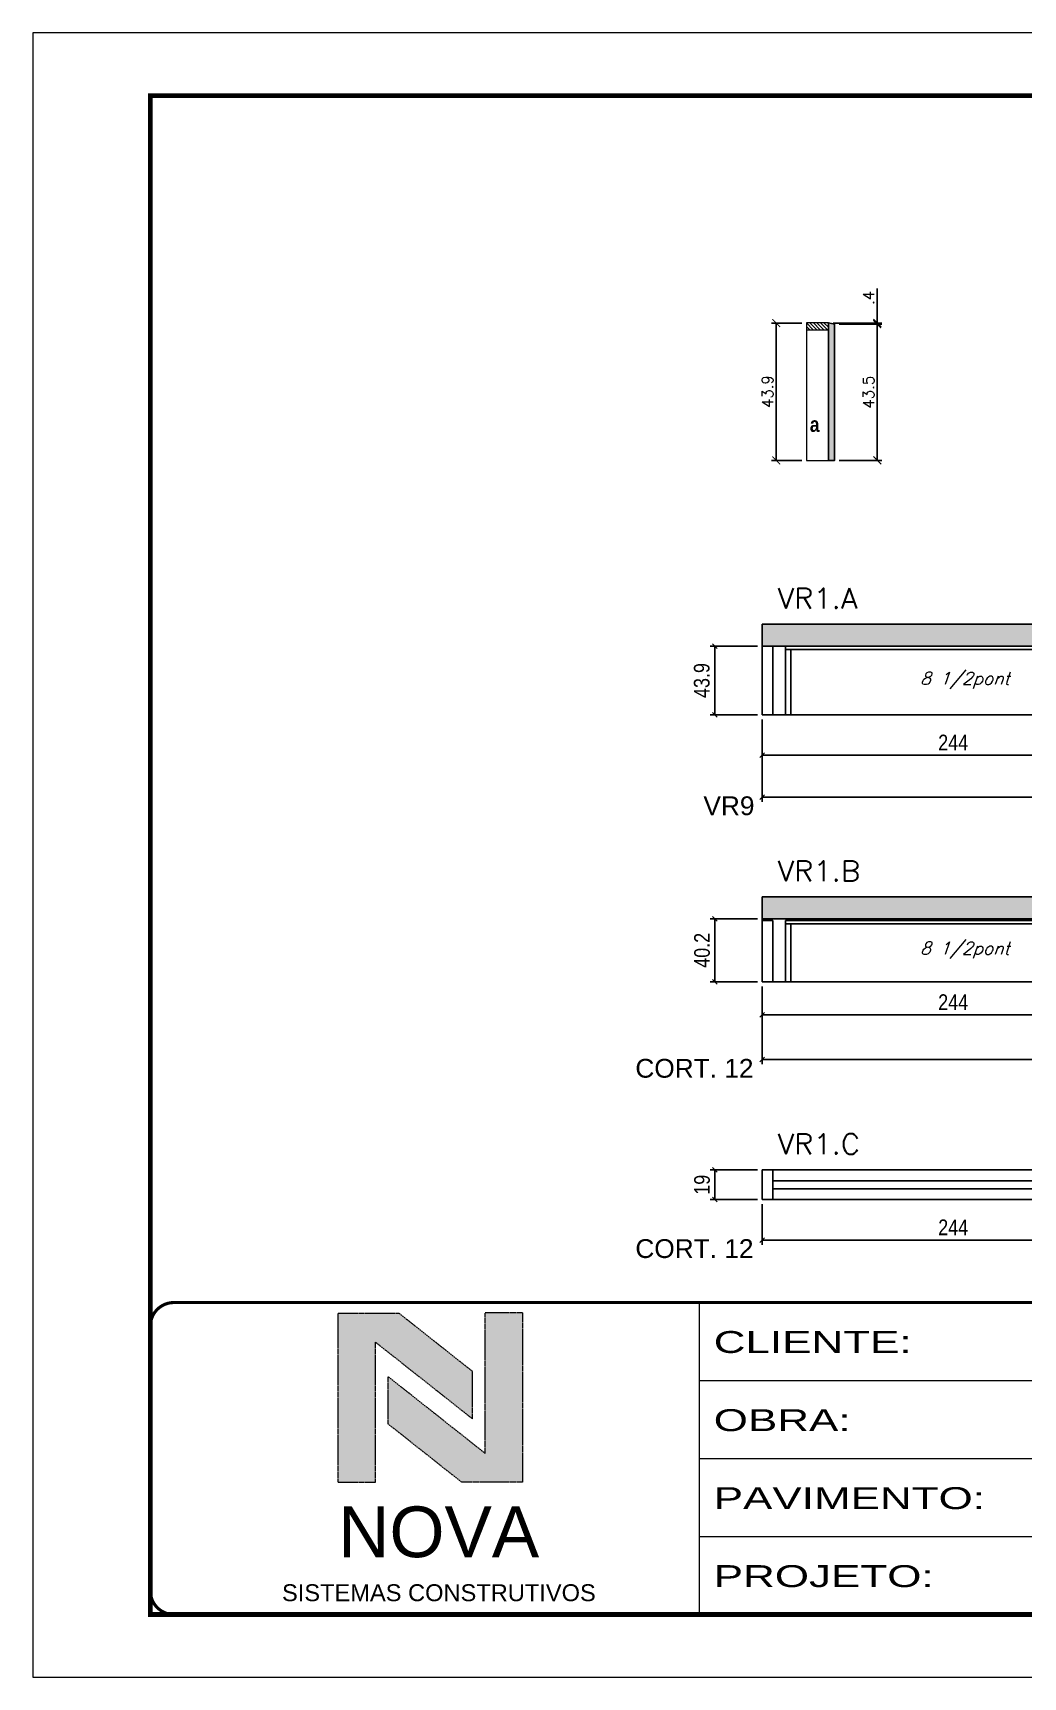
# Model space of a CAD drawing. Extents: x 0 to 6325, y 10169 to 19307.
# Drawn here: x 0 to 632, y 13614 to 14664 of the extents above; entities that cross this region are included whole.
import ezdxf

# ---------------------------------------------------------------- set-up
doc = ezdxf.new("R2010")
doc.units = 0
doc.linetypes.add('CONTINUO', pattern=[0])
doc.linetypes.add('DASHED', pattern=[0.75, 0.5, -0.25])
for name, color, linetype in [('1', 1, 'Continuous'), ('5', 5, 'Continuous'), ('COTA', 241, 'Continuous'), ('detalhes', 4, 'Continuous'), ('Hachura', 253, 'Continuous'), ('Painéis', 200, 'Continuous'), ('SARR_2.2x7', 40, 'Continuous'), ('SARR_3.5x7', 81, 'Continuous'), ('texto', 7, 'Continuous')]:
    doc.layers.add(name, color=color, linetype=linetype)
for name, color, linetype, lineweight in [('CARIMBO-LEGENDA', 75, 'Continuous', 15), ('Folhas', 255, 'Continuous', 9), ('Madeira', 126, 'Continuous', 18), ('SARRAFO DE PRESSAO', 251, 'DASHED', 9), ('Texto Seção', 7, 'Continuous', 15)]:
    doc.layers.add(name, color=color, linetype=linetype, lineweight=lineweight)
doc.styles.add('arial', font='arial.ttf')
doc.styles.add('COTA TECNICA', font='techl___.ttf', dxfattribs={"height": 10})
doc.styles.add('REGUA-120', font='ROMANS.shx', dxfattribs={"height": 15})
doc.styles.add('Romans', font='romans.shx')
doc.styles.get("Standard").update_dxf_attribs({"font": 'arial.ttf'})
doc.styles.add('TECNICA', font='techb___.ttf', dxfattribs={"height": 10})
doc.styles.add('Tecnologia', font='')
doc.styles.get('Tecnologia').set_extended_font_data('Forgotten Futurist')
doc.dimstyles.new('Cota Seção (2x)', dxfattribs={"dimtxt": 7, "dimasz": 5, "dimexe": 3, "dimexo": 3, "dimgap": 2, "dimtad": 3, "dimdec": 1, "dimlfac": 0.5, "dimzin": 12, "dimdsep": 46, "dimtxsty": 'Romans', "dimblk": 'ARCHTICK', "dimcen": 0, "dimclrd": 4, "dimclre": 4, "dimclrt": 1, "dimadec": 1, "dimazin": 3, "dimtfac": 1, "dimtdec": 1, "dimtmove": 0, "dimatfit": 3, "dimldrblk": 'OBLIQUE', "dimfxl": 1, "dimtolj": 1, "dimtzin": 12, "dimarcsym": 0})
doc.dimstyles.new('PAINEL', dxfattribs={"dimtxt": 10, "dimasz": 3, "dimexe": 3, "dimexo": 3, "dimgap": 3, "dimtad": 1, "dimdec": 1, "dimzin": 12, "dimdsep": 46, "dimtxsty": 'COTA TECNICA', "dimblk1": 'OBLIQUE', "dimblk2": 'OBLIQUE', "dimsah": 1, "dimcen": 0.9, "dimclrd": 4, "dimclre": 4, "dimclrt": 240, "dimadec": 1, "dimazin": 3, "dimtfac": 1, "dimtdec": 1, "dimtmove": 0, "dimatfit": 3, "dimfxl": 1, "dimtolj": 1, "dimtzin": 12, "dimarcsym": 0})

# ---------------------------------------------------------------- blocks, each defined once
blk = doc.blocks.new('A$C64660E27')
at = {"layer": 'COTA', "true_color": 0x1a1a1a}
h = blk.add_hatch(color=250, dxfattribs=at)
h.dxf.hatch_style = 1
h.paths.add_polyline_path([(185.4, -11.6), (142.4, -11.6), (142.4, -131.6), (168.8, -131.6), (168.8, -32.2), (237.7, -86.7), (237.7, -53)])
at = {"layer": 'COTA'}
h = blk.add_hatch(color=20, dxfattribs=at)
h.dxf.hatch_style = 1
h.paths.add_polyline_path([(273, -11.4), (246.6, -11.4), (246.6, -111.1), (177.7, -56.6), (177.7, -90.2), (230, -131.6), (273, -131.6)])
for p, q in [((142.4, -131.6), (142.4, -11.6)), ((142.4, -11.6), (185.4, -11.6)), ((185.4, -11.6), (237.7, -53)), ((273, -11.4), (246.6, -11.4)), ((246.6, -111.1), (246.6, -11.4)), ((273, -11.4), (273, -131.6)), ((168.8, -32.2), (237.7, -86.7)), ((168.8, -131.6), (168.8, -32.2)), ((246.6, -111.1), (177.7, -56.6)), ((177.7, -90.2), (177.7, -56.6)), ((237.7, -86.7), (237.7, -53)), ((230, -131.6), (177.7, -90.2)), ((142.4, -131.6), (168.8, -131.6)), ((273, -131.6), (230, -131.6))]:
    blk.add_line(p, q)
at = {"layer": 'CARIMBO-LEGENDA', "color": 7, "linetype": 'Continuous', "ltscale": 100, "style": 'arial'}
blk.add_text('NOVA', height=36, dxfattribs=at).set_placement((142.4, -184.8))
at = {"layer": 'CARIMBO-LEGENDA', "color": 7, "linetype": 'Continuous', "style": 'arial'}
blk.add_text('SISTEMAS CONSTRUTIVOS', height=12, dxfattribs=at).set_placement((102.5, -216))
blk = doc.blocks.new('9999999999')
at = {"color": 30, "linetype": 'CONTINUO'}
for p, q in [((98564.6, 34230.2), (98564.6, 34429.4)), ((98564.6, 34379.6), (99584, 34379.6)), ((98564.6, 34329.8), (99488, 34329.8)), ((98564.6, 34280), (99488, 34280))]:
    blk.add_line(p, q, dxfattribs=at)
at = {"color": 30, "linetype": 'CONTINUO', "const_width": 2}
blk.add_lwpolyline([(99584, 34230.2), (99584, 34414.4, 0.414214), (99569, 34429.4), (98229, 34429.4, 0.414214), (98214, 34414.4), (98214, 34245.2, 0.414214), (98229, 34230.2), (99584, 34230.2)], format="xyb", dxfattribs=at)
at = {"layer": 'Folhas'}
blk.add_lwpolyline([(98139, 34190.2), (99624, 34190.2), (99624, 35240.2), (98139, 35240.2)], close=True, dxfattribs=at)
at = {"layer": 'Folhas', "color": 30, "const_width": 3}
blk.add_lwpolyline([(98214, 34230.2), (99584, 34230.2), (99584, 35200.2), (98214, 35200.2)], close=True, dxfattribs=at)
at = {"xscale": 0.9, "yscale": 0.9, "zscale": 0.9}
blk.add_blockref('A$C64660E27', (98205.8, 34433.1), dxfattribs=at)
at = {"layer": 'Folhas', "color": 7, "style": 'Tecnologia', "width": 1.5}
for s, p in [('CLIENTE:', (98573.7, 34397.2)), ('OBRA:', (98573.7, 34347.3)), ('PAVIMENTO:', (98573.7, 34297.5)), ('PROJETO:', (98573.7, 34247.7))]:
    blk.add_text(s, height=14, dxfattribs=at).set_placement(p)
blk = doc.blocks.new('_ArchTick')
at = {"color": 0, "linetype": 'ByBlock', "const_width": 0.15}
blk.add_lwpolyline([(-0.5, -0.5), (0.5, 0.5)], dxfattribs=at)
blk = doc.blocks.new('*D121')
at = {"layer": 'COTA', "color": 4, "lineweight": -2, "transparency": 16777216}
for p, q in [((490.9, 14479), (471.6, 14479)), ((474.6, 14479), (474.6, 14391.3)), ((490.9, 14391.3), (471.6, 14391.3))]:
    blk.add_line(p, q, dxfattribs=at)
at = {"layer": 'Defpoints', "color": 0, "transparency": 16777216}
for p in [(493.9, 14479), (474.6, 14391.3), (493.9, 14391.3)]:
    blk.add_point(p, dxfattribs=at)
at = {"layer": 'COTA', "color": 4, "lineweight": -2, "transparency": 16777216, "xscale": 5, "yscale": 5, "zscale": 5}
for p, rotation in [((474.6, 14479), 90), ((474.6, 14391.3), 270)]:
    blk.add_blockref('_ArchTick', p, dxfattribs=dict(at, rotation=rotation))
at = {"layer": 'COTA', "color": 1, "transparency": 16777216, "insert": (469.1, 14435.2), "char_height": 7, "attachment_point": 5, "rotation": 90, "style": 'Romans'}
blk.add_mtext('\\A1;43.9', dxfattribs=at)
blk = doc.blocks.new('_Oblique')
at = {"layer": '1', "color": 0, "lineweight": -2}
blk.add_line((-0.5, -0.5), (0.5, 0.5), dxfattribs=at)
blk = doc.blocks.new('*D469')
at = {"layer": 'COTA', "color": 4, "lineweight": -2, "transparency": 16777216}
for p, q in [((539.1, 14479), (539.1, 14501)), ((510.9, 14479), (542.1, 14479)), ((514.9, 14478.3), (542.1, 14478.3)), ((539.1, 14478.3), (539.1, 14479)), ((539.1, 14478.3), (539.1, 14473.3))]:
    blk.add_line(p, q, dxfattribs=at)
at = {"layer": 'Defpoints', "color": 0, "transparency": 16777216}
for p in [(507.9, 14479), (511.9, 14478.3), (539.1, 14479)]:
    blk.add_point(p, dxfattribs=at)
at = {"layer": 'COTA', "color": 4, "lineweight": -2, "transparency": 16777216, "xscale": 5, "yscale": 5, "zscale": 5}
for p, rotation in [((539.1, 14479), 270), ((539.1, 14478.3), 90)]:
    blk.add_blockref('_ArchTick', p, dxfattribs=dict(at, rotation=rotation))
at = {"layer": 'COTA', "color": 1, "transparency": 16777216, "insert": (533.6, 14495), "char_height": 7, "attachment_point": 5, "rotation": 90, "style": 'Romans'}
blk.add_mtext('\\A1;.4', dxfattribs=at)
blk = doc.blocks.new('*D463')
at = {"layer": 'COTA', "color": 4, "lineweight": -2, "transparency": 16777216}
for p, q in [((514.9, 14478.3), (542.1, 14478.3)), ((539.1, 14478.3), (539.1, 14391.3)), ((514.9, 14391.3), (542.1, 14391.3))]:
    blk.add_line(p, q, dxfattribs=at)
at = {"layer": 'Defpoints', "color": 0, "transparency": 16777216}
for p in [(511.9, 14478.3), (511.9, 14391.3), (539.1, 14391.3)]:
    blk.add_point(p, dxfattribs=at)
at = {"layer": 'COTA', "color": 4, "lineweight": -2, "transparency": 16777216, "xscale": 5, "yscale": 5, "zscale": 5}
for p, rotation in [((539.1, 14478.3), 90), ((539.1, 14391.3), 270)]:
    blk.add_blockref('_ArchTick', p, dxfattribs=dict(at, rotation=rotation))
at = {"layer": 'COTA', "color": 1, "transparency": 16777216, "insert": (533.6, 14434.8), "char_height": 7, "attachment_point": 5, "rotation": 90, "style": 'Romans'}
blk.add_mtext('\\A1;43.5', dxfattribs=at)
blk = doc.blocks.new('*D122')
at = {"layer": 'COTA', "color": 4, "lineweight": -2, "transparency": 16777216}
for p, q in [((462.6, 14272.7), (432.4, 14272.7)), ((435.4, 14228.8), (435.4, 14272.7)), ((462.6, 14228.8), (432.4, 14228.8))]:
    blk.add_line(p, q, dxfattribs=at)
at = {"layer": 'Defpoints', "color": 0, "transparency": 16777216}
for p in [(435.4, 14272.7), (465.6, 14272.7), (465.6, 14228.8)]:
    blk.add_point(p, dxfattribs=at)
at = {"layer": 'COTA', "color": 4, "lineweight": -2, "transparency": 16777216, "xscale": 3, "yscale": 3, "zscale": 3}
for p, rotation in [((435.4, 14272.7), 90), ((435.4, 14228.8), 270)]:
    blk.add_blockref('_Oblique', p, dxfattribs=dict(at, rotation=rotation))
at = {"layer": 'COTA', "color": 240, "transparency": 16777216, "insert": (427.1, 14250.7), "char_height": 10, "attachment_point": 5, "rotation": 90, "style": 'COTA TECNICA'}
blk.add_mtext('\\A1;43.9', dxfattribs=at)
blk = doc.blocks.new('*D470')
at = {"layer": 'COTA', "color": 4, "lineweight": -2, "transparency": 16777216}
for p, q in [((465.6, 14225.8), (465.6, 14200.1)), ((709.6, 14225.8), (709.6, 14200.1)), ((465.6, 14203.1), (709.6, 14203.1))]:
    blk.add_line(p, q, dxfattribs=at)
at = {"layer": 'Defpoints', "color": 0, "transparency": 16777216}
for p in [(465.6, 14228.8), (709.6, 14228.8), (709.6, 14203.1)]:
    blk.add_point(p, dxfattribs=at)
at = {"layer": 'COTA', "color": 4, "lineweight": -2, "transparency": 16777216, "xscale": 3, "yscale": 3, "zscale": 3, "rotation": 180}
blk.add_blockref('_Oblique', (465.6, 14203.1), dxfattribs=at)
at = {"layer": 'COTA', "color": 4, "lineweight": -2, "transparency": 16777216, "xscale": 3, "yscale": 3, "zscale": 3}
blk.add_blockref('_Oblique', (709.6, 14203.1), dxfattribs=at)
at = {"layer": 'COTA', "color": 240, "transparency": 16777216, "insert": (587.6, 14211.1), "char_height": 10, "attachment_point": 5, "style": 'COTA TECNICA'}
blk.add_mtext('\\A1;244', dxfattribs=at)
blk = doc.blocks.new('*D473')
at = {"layer": 'COTA', "color": 4, "lineweight": -2, "transparency": 16777216}
for p, q in [((465.6, 14225.8), (465.6, 14173.2)), ((1060.6, 14225.8), (1060.6, 14173.2)), ((465.6, 14176.2), (1060.6, 14176.2))]:
    blk.add_line(p, q, dxfattribs=at)
at = {"layer": 'Defpoints', "color": 0, "transparency": 16777216}
for p in [(465.6, 14228.8), (1060.6, 14228.8), (1060.6, 14176.2)]:
    blk.add_point(p, dxfattribs=at)
at = {"layer": 'COTA', "color": 4, "lineweight": -2, "transparency": 16777216, "xscale": 3, "yscale": 3, "zscale": 3, "rotation": 180}
blk.add_blockref('_Oblique', (465.6, 14176.2), dxfattribs=at)
at = {"layer": 'COTA', "color": 4, "lineweight": -2, "transparency": 16777216, "xscale": 3, "yscale": 3, "zscale": 3}
blk.add_blockref('_Oblique', (1060.6, 14176.2), dxfattribs=at)
at = {"layer": 'COTA', "color": 240, "transparency": 16777216, "insert": (763.1, 14184.3), "char_height": 10, "attachment_point": 5, "style": 'COTA TECNICA'}
blk.add_mtext('\\A1;595', dxfattribs=at)
blk = doc.blocks.new('*D123')
at = {"layer": 'COTA', "color": 4, "lineweight": -2, "transparency": 16777216}
for p, q in [((462.6, 14098.5), (432.4, 14098.5)), ((435.4, 14058.3), (435.4, 14098.5)), ((462.6, 14058.3), (432.4, 14058.3))]:
    blk.add_line(p, q, dxfattribs=at)
at = {"layer": 'Defpoints', "color": 0, "transparency": 16777216}
for p in [(435.4, 14098.5), (465.6, 14098.5), (465.6, 14058.3)]:
    blk.add_point(p, dxfattribs=at)
at = {"layer": 'COTA', "color": 4, "lineweight": -2, "transparency": 16777216, "xscale": 3, "yscale": 3, "zscale": 3}
for p, rotation in [((435.4, 14098.5), 90), ((435.4, 14058.3), 270)]:
    blk.add_blockref('_Oblique', p, dxfattribs=dict(at, rotation=rotation))
at = {"layer": 'COTA', "color": 240, "transparency": 16777216, "insert": (427.3, 14078.4), "char_height": 10, "attachment_point": 5, "rotation": 90, "style": 'COTA TECNICA'}
blk.add_mtext('\\A1;40.2', dxfattribs=at)
blk = doc.blocks.new('*D474')
at = {"layer": 'COTA', "color": 4, "lineweight": -2, "transparency": 16777216}
for p, q in [((465.6, 14055.3), (465.6, 14034.2)), ((709.6, 14055.3), (709.6, 14034.2)), ((465.6, 14037.2), (709.6, 14037.2))]:
    blk.add_line(p, q, dxfattribs=at)
at = {"layer": 'Defpoints', "color": 0, "transparency": 16777216}
for p in [(465.6, 14058.3), (709.6, 14058.3), (709.6, 14037.2)]:
    blk.add_point(p, dxfattribs=at)
at = {"layer": 'COTA', "color": 4, "lineweight": -2, "transparency": 16777216, "xscale": 3, "yscale": 3, "zscale": 3, "rotation": 180}
blk.add_blockref('_Oblique', (465.6, 14037.2), dxfattribs=at)
at = {"layer": 'COTA', "color": 4, "lineweight": -2, "transparency": 16777216, "xscale": 3, "yscale": 3, "zscale": 3}
blk.add_blockref('_Oblique', (709.6, 14037.2), dxfattribs=at)
at = {"layer": 'COTA', "color": 240, "transparency": 16777216, "insert": (587.6, 14045.3), "char_height": 10, "attachment_point": 5, "style": 'COTA TECNICA'}
blk.add_mtext('\\A1;244', dxfattribs=at)
blk = doc.blocks.new('*D477')
at = {"layer": 'COTA', "color": 4, "lineweight": -2, "transparency": 16777216}
for p, q in [((465.6, 14055.3), (465.6, 14005.6)), ((1060.6, 14055.3), (1060.6, 14005.6)), ((465.6, 14008.6), (1060.6, 14008.6))]:
    blk.add_line(p, q, dxfattribs=at)
at = {"layer": 'Defpoints', "color": 0, "transparency": 16777216}
for p in [(465.6, 14058.3), (1060.6, 14058.3), (1060.6, 14008.6)]:
    blk.add_point(p, dxfattribs=at)
at = {"layer": 'COTA', "color": 4, "lineweight": -2, "transparency": 16777216, "xscale": 3, "yscale": 3, "zscale": 3, "rotation": 180}
blk.add_blockref('_Oblique', (465.6, 14008.6), dxfattribs=at)
at = {"layer": 'COTA', "color": 4, "lineweight": -2, "transparency": 16777216, "xscale": 3, "yscale": 3, "zscale": 3}
blk.add_blockref('_Oblique', (1060.6, 14008.6), dxfattribs=at)
at = {"layer": 'COTA', "color": 240, "transparency": 16777216, "insert": (763.1, 14016.7), "char_height": 10, "attachment_point": 5, "style": 'COTA TECNICA'}
blk.add_mtext('\\A1;595', dxfattribs=at)
blk = doc.blocks.new('*D485')
at = {"layer": 'COTA', "color": 4, "lineweight": -2, "transparency": 16777216}
for p, q in [((465.6, 13916.2), (465.6, 13890.4)), ((709.6, 13916.2), (709.6, 13890.4)), ((465.6, 13893.4), (709.6, 13893.4))]:
    blk.add_line(p, q, dxfattribs=at)
at = {"layer": 'Defpoints', "color": 0, "transparency": 16777216}
for p in [(465.6, 13919.2), (709.6, 13919.2), (709.6, 13893.4)]:
    blk.add_point(p, dxfattribs=at)
at = {"layer": 'COTA', "color": 4, "lineweight": -2, "transparency": 16777216, "xscale": 3, "yscale": 3, "zscale": 3, "rotation": 180}
blk.add_blockref('_Oblique', (465.6, 13893.4), dxfattribs=at)
at = {"layer": 'COTA', "color": 4, "lineweight": -2, "transparency": 16777216, "xscale": 3, "yscale": 3, "zscale": 3}
blk.add_blockref('_Oblique', (709.6, 13893.4), dxfattribs=at)
at = {"layer": 'COTA', "color": 240, "transparency": 16777216, "insert": (587.6, 13901.5), "char_height": 10, "attachment_point": 5, "style": 'COTA TECNICA'}
blk.add_mtext('\\A1;244', dxfattribs=at)
blk = doc.blocks.new('*D488')
at = {"layer": 'COTA', "color": 4, "lineweight": -2, "transparency": 16777216}
for p, q in [((462.6, 13938.2), (432.4, 13938.2)), ((435.4, 13919.2), (435.4, 13938.2)), ((462.6, 13919.2), (432.4, 13919.2))]:
    blk.add_line(p, q, dxfattribs=at)
at = {"layer": 'Defpoints', "color": 0, "transparency": 16777216}
for p in [(435.4, 13938.2), (465.6, 13938.2), (465.6, 13919.2)]:
    blk.add_point(p, dxfattribs=at)
at = {"layer": 'COTA', "color": 4, "lineweight": -2, "transparency": 16777216, "xscale": 3, "yscale": 3, "zscale": 3}
for p, rotation in [((435.4, 13938.2), 90), ((435.4, 13919.2), 270)]:
    blk.add_blockref('_Oblique', p, dxfattribs=dict(at, rotation=rotation))
at = {"layer": 'COTA', "color": 240, "transparency": 16777216, "insert": (427.3, 13928.7), "char_height": 10, "attachment_point": 5, "rotation": 90, "style": 'COTA TECNICA'}
blk.add_mtext('\\A1;19', dxfattribs=at)

msp = doc.modelspace()

# ---------------------------------------------------------------- hatches: boundary and pattern name
at = {"layer": 'COTA'}
h = msp.add_hatch(dxfattribs=at)
h.set_pattern_fill('AR-CONC', color=256, scale=0.03)
h.set_pattern_definition([(50, (202.679, 8088.0978), (5.46554, -0.4781726), [0.5715, -6.2865]), (355, (202.679, 8088.098), (-1.0573026, 5.7317054), [0.4572, -5.0292175]), (100.45144, (203.1345, 8088.058), (4.4082374, 5.2535326), [0.4857003, -5.3427073]), (46.1842, (202.679, 8089.622), (8.132371, -1.26127), [0.85725, -9.42975]), (96.63556, (203.357, 8089.517), (7.122124, 7.422784), [0.728551, -8.014068]), (351.18415, (202.679, 8089.622), (7.122124, 7.422784), [0.685799, -7.543792]), (21, (203.441, 8089.2408), (4.5484317, -3.067956), [0.5715, -6.2865]), (326, (203.441, 8089.241), (1.854061, 5.525639), [0.4572, -5.0292]), (71.451445, (203.82, 8088.985), (6.4024926, 2.457683), [0.4857003, -5.342698]), (37.5, (202.679, 8088.0978), (0.0926581, 2.53665117), [0, -4.96824, 0, -5.1054, 0, -5.04825]), (7.5, (202.679, 8088.0978), (2.0045899, 3.0054172), [0, -2.91084, 0, -4.85394, 0, -1.92405]), (327.5, (200.9798, 8088.0978), (4.06771786, -0.1718623), [0, -1.905, 0, -5.9436, 0, -7.8867]), (317.5, (200.2178, 8088.0978), (4.4438754, 0.7627947), [0, -2.4765, 0, -3.94716, 0, -5.6007])])
h.paths.add_polyline_path([(1060.05, 14286.68), (465.55, 14286.68), (465.55, 14272.68), (1060.05, 14272.68)])
h = msp.add_hatch(dxfattribs=at)
h.set_pattern_fill('AR-CONC', color=256, scale=0.03)
h.set_pattern_definition([(50, (202.679, 7913.9285), (5.46554, -0.4781726), [0.5715, -6.2865]), (355, (202.679, 7913.9285), (-1.0573026, 5.7317054), [0.4572, -5.0292175]), (100.45144, (203.1345, 7913.8887), (4.4082374, 5.2535326), [0.4857003, -5.3427073]), (46.1842, (202.679, 7915.4525), (8.132371, -1.26127), [0.85725, -9.42975]), (96.63556, (203.357, 7915.3474), (7.122124, 7.422784), [0.728551, -8.014068]), (351.18415, (202.679, 7915.4525), (7.122124, 7.422784), [0.685799, -7.543792]), (21, (203.441, 7915.0715), (4.5484317, -3.067956), [0.5715, -6.2865]), (326, (203.441, 7915.0715), (1.854061, 5.525639), [0.4572, -5.0292]), (71.451445, (203.82, 7914.816), (6.4024926, 2.457683), [0.4857003, -5.342698]), (37.5, (202.679, 7913.9285), (0.0926581, 2.53665117), [0, -4.96824, 0, -5.1054, 0, -5.04825]), (7.5, (202.679, 7913.9285), (2.0045899, 3.0054172), [0, -2.91084, 0, -4.85394, 0, -1.92405]), (327.5, (200.9798, 7913.9285), (4.06771786, -0.1718623), [0, -1.905, 0, -5.9436, 0, -7.8867]), (317.5, (200.2178, 7913.9285), (4.4438754, 0.7627947), [0, -2.4765, 0, -3.94716, 0, -5.6007])])
h.paths.add_polyline_path([(1060.05, 14112.51), (465.55, 14112.51), (465.55, 14098.51), (1060.05, 14098.51)])
at = {"layer": 'Hachura'}
h = msp.add_hatch(dxfattribs=at)
h.set_pattern_fill('ANSI31', color=256, scale=0.5, angle=270, style=0)
h.set_pattern_definition([(315, (23468.5479, 6171.4038), (1.12253202, 1.12253202), [])])
h.paths.add_polyline_path([(507.93, 14474.65), (507.93, 14479.05), (493.93, 14479.05), (493.93, 14474.65)])
h = msp.add_hatch(color=256, dxfattribs=at)
h.dxf.hatch_style = 1
h.paths.add_polyline_path([(507.93, 14479.05), (511.93, 14478.31), (511.93, 14391.27), (507.93, 14391.27)])

# ---------------------------------------------------------------- linework, layer by layer
at = {"layer": 'COTA'}
for p, q in [((465.55, 14286.68), (1060.55, 14286.68)), ((465.55, 14272.68), (465.55, 14286.68)), ((465.55, 14112.51), (1060.55, 14112.51)), ((465.55, 14098.51), (465.55, 14112.51)), ((472.55, 14097.51), (465.55, 14097.51)), ((480.55, 14097.51), (1045.55, 14097.51))]:
    msp.add_line(p, q, dxfattribs=at)
at = {"layer": 'Madeira'}
for points in [[(507.93, 14474.65), (507.93, 14479.05), (493.93, 14479.05), (493.93, 14474.65)], [(507.93, 14479.05), (493.93, 14479.05), (493.93, 14391.27), (507.93, 14391.27)]]:
    msp.add_lwpolyline(points, close=True, dxfattribs=at)
at = {"layer": 'Painéis', "linetype": 'ByBlock'}
for p, q in [((465.55, 14272.68), (1060.55, 14272.68)), ((465.55, 14228.78), (465.55, 14272.68)), ((1060.55, 14228.78), (465.55, 14228.78)), ((465.55, 14098.51), (1060.55, 14098.51)), ((465.55, 14058.31), (465.55, 14098.51)), ((1060.55, 14058.31), (465.55, 14058.31)), ((465.55, 13938.19), (1069.05, 13938.19)), ((465.55, 13919.19), (465.55, 13938.19)), ((1069.05, 13919.19), (465.55, 13919.19))]:
    msp.add_line(p, q, dxfattribs=at)
at = {"layer": 'Painéis'}
msp.add_lwpolyline([(507.93, 14479.05), (511.93, 14478.31), (511.93, 14391.27), (507.93, 14391.27)], close=True, dxfattribs=at)
at = {"layer": 'SARR_2.2x7', "linetype": 'Continuous'}
for p, q in [((472.55, 14272.68), (472.55, 14228.78)), ((480.55, 14270.48), (709.55, 14270.48)), ((472.55, 14097.51), (472.55, 14058.31)), ((480.55, 14095.31), (709.55, 14095.31)), ((472.55, 13919.19), (472.55, 13938.19)), ((472.55, 13931.19), (709.55, 13931.19)), ((709.55, 13926.19), (472.55, 13926.19))]:
    msp.add_line(p, q, dxfattribs=at)
at = {"layer": 'SARR_3.5x7'}
for p, q in [((480.55, 14272.68), (480.55, 14228.78)), ((484.05, 14270.48), (484.05, 14228.78)), ((480.55, 14097.51), (480.55, 14058.31)), ((484.05, 14095.31), (484.05, 14058.31))]:
    msp.add_line(p, q, dxfattribs=at)

# ---------------------------------------------------------------- block references
at = {"layer": 'SARRAFO DE PRESSAO', "color": 6, "linetype": 'ByBlock'}
msp.add_blockref('9999999999', (-98138.98, -20575.93), dxfattribs=at)

# ---------------------------------------------------------------- texts
at = {"layer": '5', "linetype": 'Continuous'}
for s, p in [('VR9', (428.14, 14164.71)), ('CORT. 12', (384.68, 13997.06)), ('CORT. 12', (384.68, 13881.93))]:
    msp.add_text(s, height=12, rotation=359.99996, dxfattribs=at).set_placement(p)
at = {"layer": 'detalhes', "style": 'TECNICA'}
msp.add_text('a', height=9.6, dxfattribs=at).set_placement((496.1, 14409.48))
at = {"layer": 'texto', "color": 2, "char_height": 8, "attachment_point": 5, "style": 'Romans'}
for insert in [(595.05, 14250.73), (595.05, 14078.41)]:
    msp.add_mtext('{\\Q19;\\C256;8 1/2pont}', dxfattribs=dict(at, insert=insert))
at = {"layer": 'Texto Seção', "style": 'REGUA-120', "width": 1.05}
for s, p in [('VR1.A', (475.55, 14296.68)), ('VR1.B', (475.55, 14122.51)), ('VR1.C', (475.55, 13948.19))]:
    msp.add_text(s, height=13, dxfattribs=at).set_placement(p)

# ---------------------------------------------------------------- dimensions: what is measured, and where the dimension line sits
at = {"layer": 'COTA'}
for base, p1, p2, dimstyle, picture, middle in [((539.1, 14479.05), (511.93, 14478.31), (507.93, 14479.05), 'Cota Seção (2x)', '*D469', (533.6, 14495.05)), ((474.63, 14391.27), (493.93, 14479.05), (493.93, 14391.27), 'Cota Seção (2x)', '*D121', (469.13, 14435.16)), ((539.1, 14391.27), (511.93, 14478.31), (511.93, 14391.27), 'Cota Seção (2x)', '*D463', (533.6, 14434.79)), ((435.36, 14272.68), (465.55, 14228.78), (465.55, 14272.68), 'PAINEL', '*D122', (427.11, 14250.73)), ((435.36, 14098.51), (465.55, 14058.31), (465.55, 14098.51), 'PAINEL', '*D123', (427.26, 14078.41)), ((435.36, 13938.19), (465.55, 13919.19), (465.55, 13938.19), 'PAINEL', '*D488', (427.27, 13928.69))]:
    dim = msp.add_linear_dim(base=base, p1=p1, p2=p2, angle=90, dimstyle=dimstyle, dxfattribs=at)
    dim.commit()
    dim.dimension.update_dxf_attribs({"geometry": picture, "text_midpoint": middle})
for base, p1, p2, picture, middle in [((709.55, 14203.06), (465.55, 14228.78), (709.55, 14228.78), '*D470', (587.55, 14211.13)), ((1060.55, 14176.21), (465.55, 14228.78), (1060.55, 14228.78), '*D473', (763.05, 14184.35)), ((709.55, 14037.23), (465.55, 14058.31), (709.55, 14058.31), '*D474', (587.55, 14045.3)), ((1060.55, 14008.55), (465.55, 14058.31), (1060.55, 14058.31), '*D477', (763.05, 14016.69)), ((709.55, 13893.42), (465.55, 13919.19), (709.55, 13919.19), '*D485', (587.55, 13901.5))]:
    dim = msp.add_linear_dim(base=base, p1=p1, p2=p2, dimstyle='PAINEL', dxfattribs=at)
    dim.commit()
    dim.dimension.update_dxf_attribs({"geometry": picture, "text_midpoint": middle})

doc.saveas('drawing.dxf')
